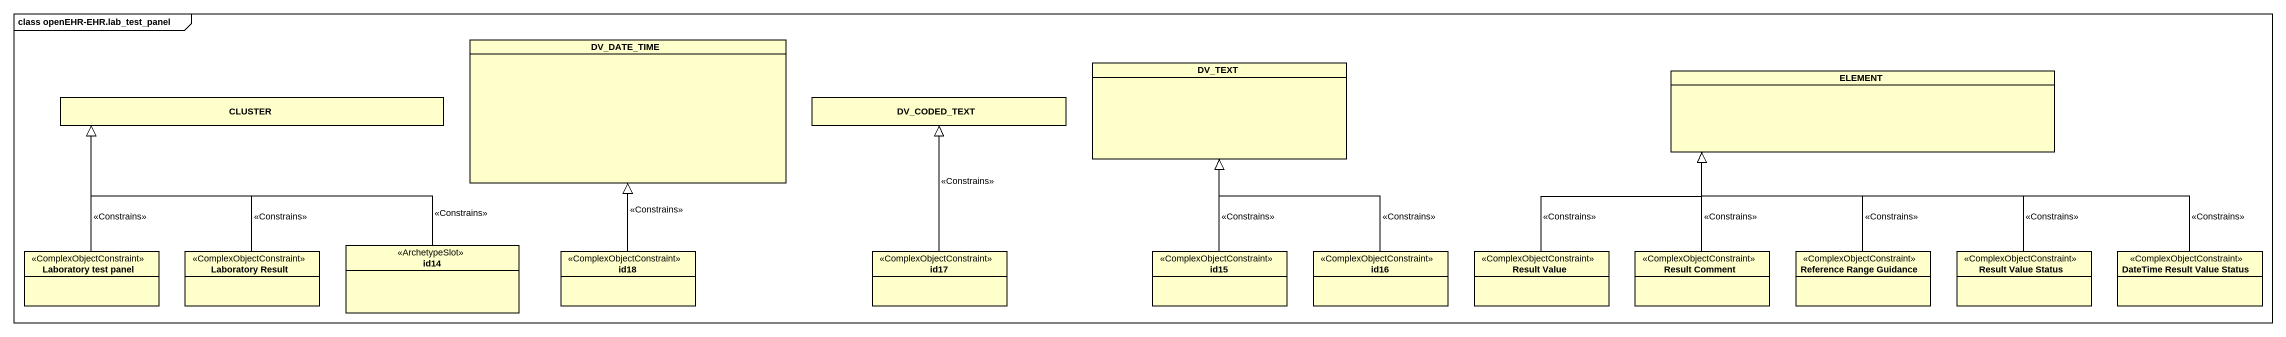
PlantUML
@startuml
mainframe class openEHR-EHR.lab_test_panel
hide circle
hide empty members
class DV_DATE_TIME
class DV_TEXT
class ELEMENT
class CLUSTER
class DV_CODED_TEXT
class "Laboratory test panel" as Laboratory_test_panel <<ComplexObjectConstraint>>
class "Laboratory Result" as Laboratory_Result <<ComplexObjectConstraint>>
class id14 <<ArchetypeSlot>>
class id18 <<ComplexObjectConstraint>>
class id17 <<ComplexObjectConstraint>>
class id15 <<ComplexObjectConstraint>>
class id16 <<ComplexObjectConstraint>>
class "Result Value" as Result_Value <<ComplexObjectConstraint>>
class "Result Comment" as Result_Comment <<ComplexObjectConstraint>>
class "Reference Range Guidance" as Reference_Range_Guidance <<ComplexObjectConstraint>>
class "Result Value Status" as Result_Value_Status <<ComplexObjectConstraint>>
class "DateTime Result Value Status" as DateTime_Result_Value_Status <<ComplexObjectConstraint>>
Laboratory_test_panel -up-|> CLUSTER : <<Constrains>>
Laboratory_Result -up-|> CLUSTER : <<Constrains>>
id14 -up-|> CLUSTER : <<Constrains>>
id18 -up-|> DV_DATE_TIME : <<Constrains>>
id17 -up-|> DV_CODED_TEXT : <<Constrains>>
id15 -up-|> DV_TEXT : <<Constrains>>
id16 -up-|> DV_TEXT : <<Constrains>>
Result_Value -right-|> ELEMENT : <<Constrains>>
Result_Comment -up-|> ELEMENT : <<Constrains>>
Reference_Range_Guidance -up-|> ELEMENT : <<Constrains>>
Result_Value_Status -up-|> ELEMENT : <<Constrains>>
DateTime_Result_Value_Status -left-|> ELEMENT : <<Constrains>>
@enduml
